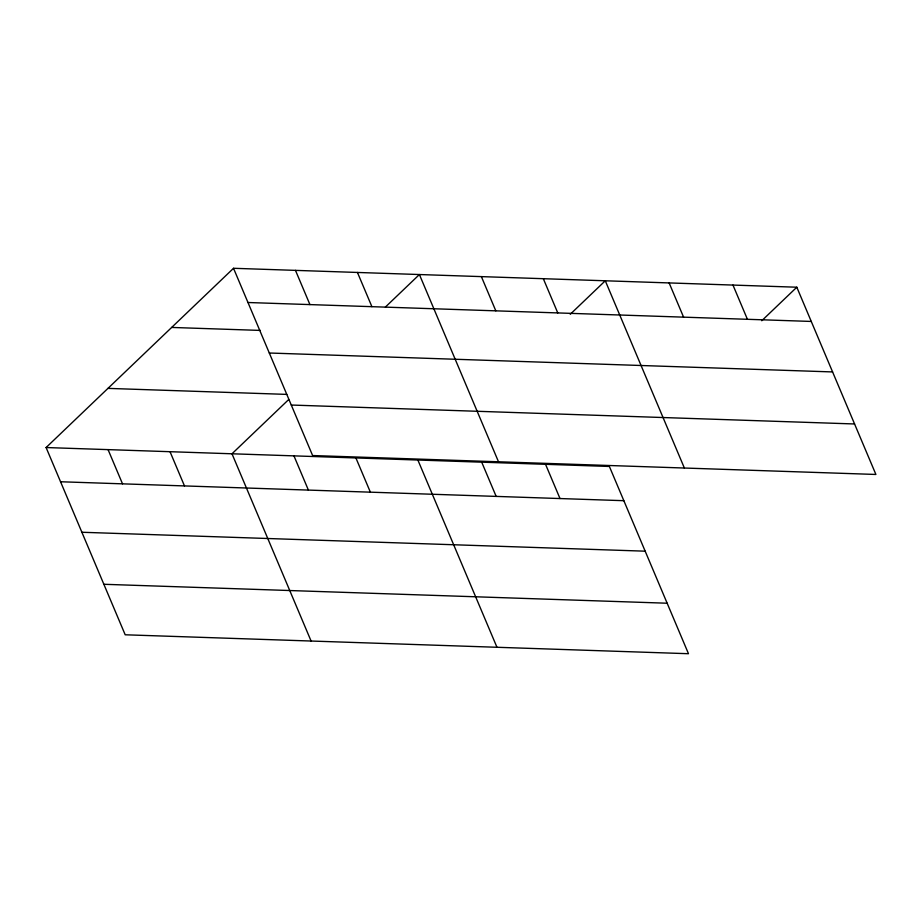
<?xml version="1.0" encoding="UTF-8"?>
<svg xmlns="http://www.w3.org/2000/svg" width="922" height="922" viewBox="0 0 922 922"><rect width="100%" height="100%" fill="white"/><g stroke="black" fill="none" stroke-linecap="round" stroke-linejoin="round"><path stroke-width="1.38" d="M46.1 447.539L609.384 466.463L688.48 653.71L125.196 634.785L46.1 447.539L233.52 268.29L796.804 287.215L875.9 474.461L312.616 455.537L233.52 268.29M288.678 399.56L231.987 453.785L311.083 641.032M385.384 307.072L419.406 274.537L498.502 461.784M570.234 314.298L605.281 280.784L684.378 468.03M761.756 320.741L796.804 287.215M247.972 302.508L811.256 321.444M171.665 327.437L260.384 330.422M269.305 353.011L832.589 371.935M107.943 388.381L286.788 394.397M291.283 405.035L854.567 423.97M60.552 481.757L623.837 500.692M81.885 532.259L645.169 551.183M103.863 584.283L667.148 603.219M732.967 285.071L747.419 319.3M669.13 282.927L683.582 317.145M543.323 278.698L557.775 312.927M481.365 276.612L495.817 310.841M545.547 464.319L560 498.537M481.71 462.176L496.163 496.393M357.436 272.451L371.9 306.669M417.873 460.032L496.97 647.279M295.478 270.365L309.93 304.594M355.904 457.946L370.367 492.164M293.945 455.86L308.397 490.089M170.028 451.699L184.481 485.917M108.058 449.613L122.522 483.843"/></g></svg>
